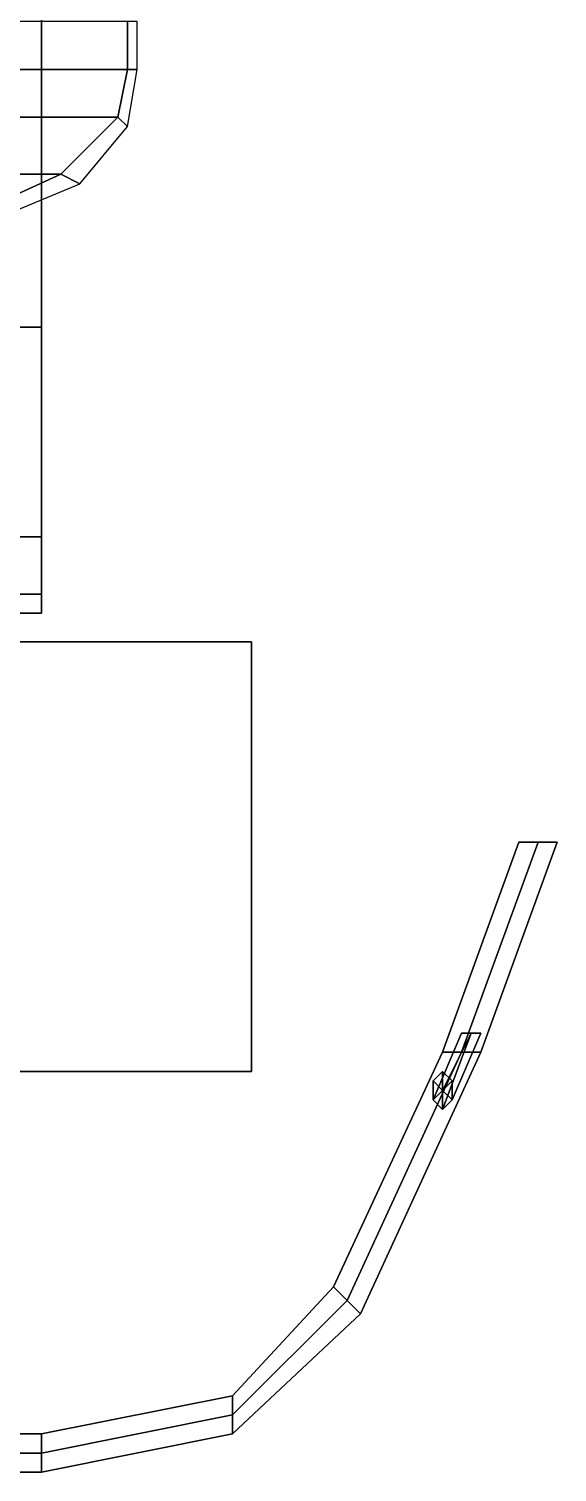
# Model space of a CAD drawing. Extents: x -0.41 to 0.41, y -1.02 to 1.15.
# Drawn here: x 0.133 to 0.41, y -0.42 to 0.336 of the extents above; entities that cross this region are included whole.
import ezdxf

# ---------------------------------------------------------------- set-up
doc = ezdxf.new("R2010")
doc.units = 0
doc.layers.get('0').update_dxf_attribs({"linetype": 'CONTINUOUS'})

msp = doc.modelspace()

# ---------------------------------------------------------------- linework, layer by layer
for points in [[(0.14, 0.18, 0.35), (0.14, 0.27, 0.33), (0.14, 0.71, 0.44), (0.14, 0.69, 0.48)], [(0.14, 0.18, 0.35), (0.14, 0.69, 0.48), (0.1, 0.69, 0.48), (0.1, 0.18, 0.35)], [(-0.185, 0.34, 0.765), (-0.185, 0.315, 0.76), (0.185, 0.315, 0.76), (0.185, 0.34, 0.765)], [(0.19, 0.34, 0.745), (0.185, 0.34, 0.765), (0.185, 0.315, 0.76), (0.19, 0.315, 0.735)], [(-0.185, 0.315, 0.76), (-0.18, 0.29, 0.76), (0.18, 0.29, 0.76), (0.185, 0.315, 0.76)], [(0.19, 0.315, 0.735), (0.185, 0.315, 0.76), (0.18, 0.29, 0.76), (0.185, 0.285, 0.725)], [(-0.18, 0.29, 0.76), (-0.15, 0.26, 0.76), (0.15, 0.26, 0.76), (0.18, 0.29, 0.76)], [(0.185, 0.285, 0.725), (0.18, 0.29, 0.76), (0.15, 0.26, 0.76), (0.16, 0.255, 0.72)], [(0.14, 0.22, 0.32), (0.14, 0.24, 0.31), (0.14, 0.26, 0.31), (0.14, 0.28, 0.32)], [(0.14, 0.18, 0.35), (0.14, 0.22, 0.32), (0.14, 0.28, 0.32), (0.14, 0.27, 0.33)], [(-0.15, 0.26, 0.76), (-0.095, 0.235, 0.76), (0.095, 0.235, 0.76), (0.15, 0.26, 0.76)], [(0.16, 0.255, 0.72), (0.15, 0.26, 0.76), (0.095, 0.235, 0.76), (0.1, 0.23, 0.725)], [(0.14, 0.18, 0.35), (0.14, 0.18, 0.32), (0.14, 0.22, 0.32), (0.14, 0.18, 0.35)], [(0.14, 0.07, 0.3), (0.14, 0.18, 0.35), (0.1, 0.18, 0.35), (0.1, 0.07, 0.3)], [(0.14, 0.07, 0.3), (0.14, 0.15, 0.29), (0.14, 0.18, 0.32), (0.14, 0.18, 0.35)], [(0.14, 0.04, 0.28), (0.14, 0.03, 0.25), (0.14, 0.16, 0.24), (0.14, 0.15, 0.26)], [(0.14, 0.03, 0.25), (0.14, 0.03, 0.23), (0.14, 0.16, 0.23), (0.14, 0.16, 0.24)], [(0.14, 0.03, 0.23), (0.14, 0.04, 0.2), (0.14, 0.14, 0.19), (0.14, 0.16, 0.23)], [(0.14, 0.07, 0.3), (0.14, 0.04, 0.28), (0.14, 0.15, 0.26), (0.14, 0.15, 0.29)], [(0.14, 0.04, 0.2), (0.14, 0.07, 0.18), (0.14, 0.1, 0.18), (0.14, 0.14, 0.19)], [(0.14, 0.04, 0.28), (0.14, 0.07, 0.3), (0.1, 0.07, 0.3), (0.1, 0.04, 0.28)], [(0.14, 0.03, 0.25), (0.14, 0.04, 0.28), (0.1, 0.04, 0.28), (0.1, 0.03, 0.25)], [(0.14, 0.04, 0.2), (0.14, 0.03, 0.23), (0.1, 0.03, 0.23), (0.1, 0.04, 0.2)], [(0.14, 0.03, 0.23), (0.14, 0.03, 0.25), (0.1, 0.03, 0.25), (0.1, 0.03, 0.23)], [(0.105, 0.015, 0.155), (0.105, -0.21, 0.18), (0.25, -0.21, 0.18), (0.25, 0.015, 0.155)], [(0.25, 0.015, 0.145), (0.25, -0.21, 0.17), (0.105, -0.21, 0.17), (0.105, 0.015, 0.145)], [(0.25, 0.015, 0.155), (0.25, 0.015, 0.145), (0.105, 0.015, 0.145), (0.105, 0.015, 0.155)], [(0.25, -0.21, 0.18), (0.25, -0.21, 0.17), (0.25, 0.015, 0.145), (0.25, 0.015, 0.155)], [(0.4, -0.09, 0.92), (0.39, -0.09, 0.91), (0.35, -0.2, 0.96), (0.36, -0.2, 0.97)], [(0.39, -0.09, 0.91), (0.4, -0.09, 0.9), (0.36, -0.2, 0.95), (0.35, -0.2, 0.96)], [(0.41, -0.09, 0.91), (0.4, -0.09, 0.92), (0.36, -0.2, 0.97), (0.37, -0.2, 0.96)], [(0.4, -0.09, 0.9), (0.41, -0.09, 0.91), (0.37, -0.2, 0.96), (0.36, -0.2, 0.95)], [(0.41, -0.09, 0.91), (0.4, -0.09, 0.9), (0.39, -0.09, 0.91), (0.4, -0.09, 0.92)], [(0.365, -0.19, 0.895), (0.36, -0.19, 0.89), (0.345, -0.225, 0.94), (0.35, -0.22, 0.94)], [(0.36, -0.19, 0.89), (0.365, -0.19, 0.885), (0.35, -0.23, 0.94), (0.345, -0.225, 0.94)], [(0.37, -0.19, 0.89), (0.365, -0.19, 0.895), (0.35, -0.22, 0.94), (0.355, -0.225, 0.94)], [(0.365, -0.19, 0.885), (0.37, -0.19, 0.89), (0.355, -0.225, 0.94), (0.35, -0.23, 0.94)], [(0.37, -0.19, 0.89), (0.365, -0.19, 0.885), (0.36, -0.19, 0.89), (0.365, -0.19, 0.895)], [(0.36, -0.2, 0.97), (0.35, -0.2, 0.96), (0.29293, -0.32293, 1.01), (0.3, -0.33, 1.02)], [(0.35, -0.2, 0.96), (0.36, -0.2, 0.95), (0.3, -0.33, 1), (0.29293, -0.32293, 1.01)], [(0.37, -0.2, 0.96), (0.36, -0.2, 0.97), (0.3, -0.33, 1.02), (0.30707, -0.33707, 1.01)], [(0.36, -0.2, 0.95), (0.37, -0.2, 0.96), (0.30707, -0.33707, 1.01), (0.3, -0.33, 1)], [(0.105, -0.21, 0.18), (0.105, -0.21, 0.17), (0.25, -0.21, 0.17), (0.25, -0.21, 0.18)], [(0.35, -0.22, 0.94), (0.345, -0.225, 0.94), (0.345, -0.215, 0.965), (0.35, -0.21, 0.965)], [(0.355, -0.225, 0.94), (0.35, -0.22, 0.94), (0.35, -0.21, 0.965), (0.355, -0.215, 0.965)], [(0.345, -0.225, 0.94), (0.35, -0.23, 0.94), (0.35, -0.22, 0.965), (0.345, -0.215, 0.965)], [(0.35, -0.23, 0.94), (0.355, -0.225, 0.94), (0.355, -0.215, 0.965), (0.35, -0.22, 0.965)], [(0.3, -0.33, 1.02), (0.29293, -0.32293, 1.01), (0.24, -0.38, 0.94), (0.24, -0.39, 0.95)], [(0.29293, -0.32293, 1.01), (0.3, -0.33, 1), (0.24, -0.39, 0.93), (0.24, -0.38, 0.94)], [(0.30707, -0.33707, 1.01), (0.3, -0.33, 1.02), (0.24, -0.39, 0.95), (0.24, -0.4, 0.94)], [(0.3, -0.33, 1), (0.30707, -0.33707, 1.01), (0.24, -0.4, 0.94), (0.24, -0.39, 0.93)], [(0.24, -0.39, 0.95), (0.24, -0.38, 0.94), (0.14, -0.4, 0.91), (0.14, -0.41, 0.92)], [(0.24, -0.38, 0.94), (0.24, -0.39, 0.93), (0.14, -0.41, 0.9), (0.14, -0.4, 0.91)], [(0.24, -0.4, 0.94), (0.24, -0.39, 0.95), (0.14, -0.41, 0.92), (0.14, -0.42, 0.91)], [(0.24, -0.39, 0.93), (0.24, -0.4, 0.94), (0.14, -0.42, 0.91), (0.14, -0.41, 0.9)], [(-0.14, -0.4, 0.91), (-0.14, -0.41, 0.92), (0.14, -0.41, 0.92), (0.14, -0.4, 0.91)], [(-0.14, -0.41, 0.9), (-0.14, -0.4, 0.91), (0.14, -0.4, 0.91), (0.14, -0.41, 0.9)], [(-0.14, -0.41, 0.92), (-0.14, -0.42, 0.91), (0.14, -0.42, 0.91), (0.14, -0.41, 0.92)], [(-0.14, -0.42, 0.91), (-0.14, -0.41, 0.9), (0.14, -0.41, 0.9), (0.14, -0.42, 0.91)]]:
    msp.add_3dface(points)

doc.saveas('drawing.dxf')
